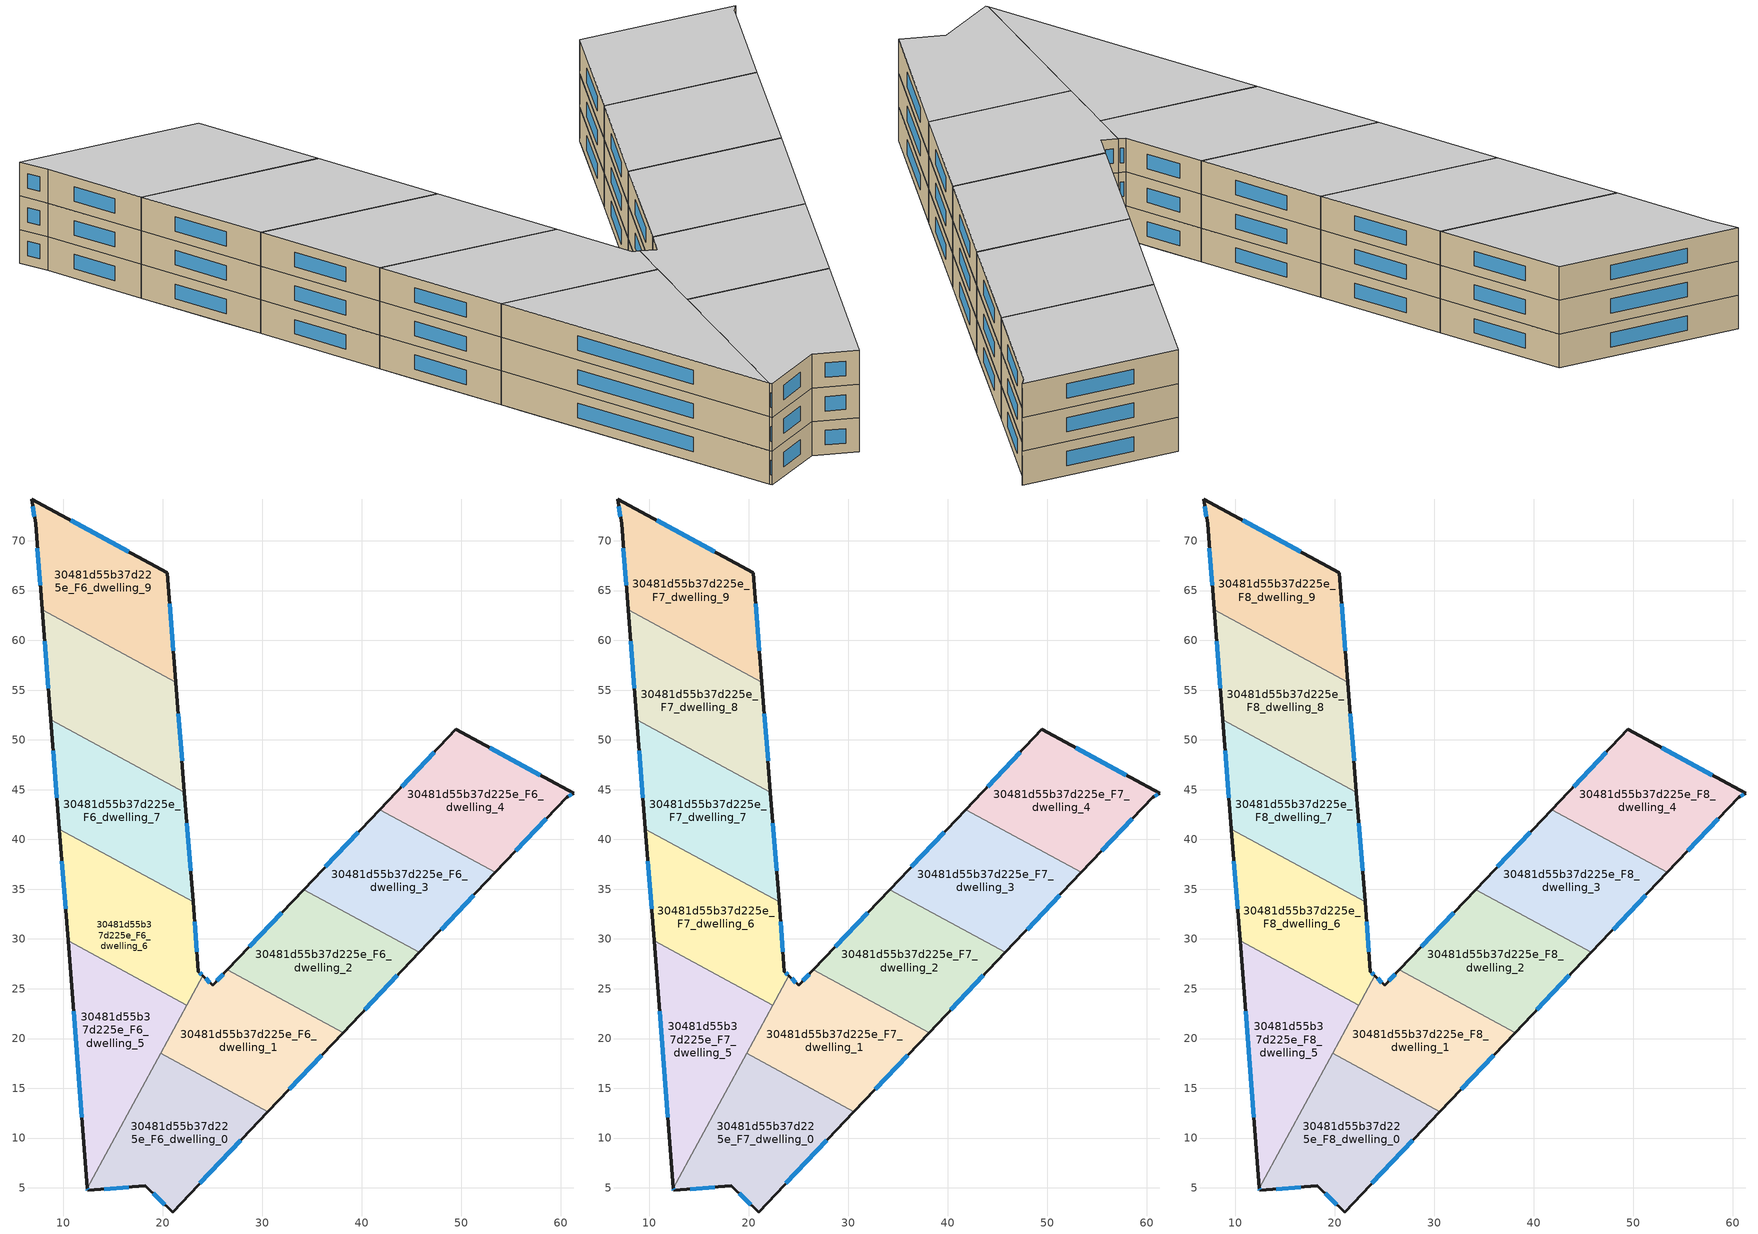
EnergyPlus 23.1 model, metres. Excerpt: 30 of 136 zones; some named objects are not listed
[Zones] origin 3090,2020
30481d55b37d225e_F6_dwelling_0
 floor to 30481d55b37d225e_F5_dwelling_0 (EU_floor_Construction): 30.56,12.64 20.99,2.57 18.23,5.2 12.45,4.74 12.43,4.97 19.78,18.5 z18
 wall outside (EU_wall_Construction): 12.43,4.97 12.45,4.74 18.23,5.2 20.99,2.57 30.56,12.64 z18:21
 wall to 30481d55b37d225e_F6_dwelling_1 (EU_wall_Construction): 30.56,12.64 19.78,18.5 z18:21
 wall to 30481d55b37d225e_F6_dwelling_5 (EU_wall_Construction): 19.78,18.5 12.43,4.97 z18:21
 window (EU_Window_Construction): 23.73,5.45 27.83,9.77 / 19.02,4.45 20.2,3.32 / 14.1,4.87 16.58,5.07 / 12.43,4.91 12.44,4.81 z18.86:20.14
30481d55b37d225e_F6_dwelling_1
 floor to 30481d55b37d225e_F5_dwelling_1 (EU_floor_Construction): 38.11,20.59 30.56,12.64 19.78,18.5 24.02,26.31 25.03,25.35 26.5,26.9 z18
 wall outside (EU_wall_Construction): 30.56,12.64 38.11,20.59 / 26.5,26.9 25.03,25.35 24.02,26.31 z18:21
 wall to 30481d55b37d225e_F6_dwelling_2 (EU_wall_Construction): 38.11,20.59 26.5,26.9 z18:21
 wall to 30481d55b37d225e_F6_dwelling_6 (EU_wall_Construction): 24.02,26.31 22.41,23.35 z18:21
 wall to 30481d55b37d225e_F6_dwelling_5 (EU_wall_Construction): 22.41,23.35 19.78,18.5 z18:21
 window (EU_Window_Construction): 32.72,14.92 35.96,18.32 / 24.74,25.62 24.31,26.03 / 26.08,26.46 25.45,25.79 z18.86:20.14
30481d55b37d225e_F6_dwelling_2
 floor to 30481d55b37d225e_F5_dwelling_2 (EU_floor_Construction): 45.77,28.64 38.11,20.59 26.5,26.9 34.15,34.95 z18
 wall outside (EU_wall_Construction): 34.15,34.95 26.5,26.9 / 38.11,20.59 45.77,28.64 z18:21
 wall to 30481d55b37d225e_F6_dwelling_3 (EU_wall_Construction): 45.77,28.64 34.15,34.95 z18:21
 window (EU_Window_Construction): 31.96,32.65 28.68,29.2 / 40.3,22.89 43.58,26.34 z18.86:20.14
30481d55b37d225e_F6_dwelling_3
 floor to 30481d55b37d225e_F5_dwelling_3 (EU_floor_Construction): 53.42,36.7 45.77,28.64 34.15,34.95 41.8,43.01 z18
 wall outside (EU_wall_Construction): 41.8,43.01 34.15,34.95 / 45.77,28.64 53.42,36.7 z18:21
 wall to 30481d55b37d225e_F6_dwelling_4 (EU_wall_Construction): 53.42,36.7 41.8,43.01 z18:21
 window (EU_Window_Construction): 39.62,40.71 36.34,37.25 / 47.95,30.94 51.23,34.4 z18.86:20.14
30481d55b37d225e_F6_dwelling_4
 floor to 30481d55b37d225e_F5_dwelling_4 (EU_floor_Construction): 61.28,44.63 60.59,44.24 53.42,36.7 41.8,43.01 49.45,51.06 z18
 wall outside (EU_wall_Construction): 53.42,36.7 60.59,44.24 61.28,44.63 49.45,51.06 41.8,43.01 z18:21
 window (EU_Window_Construction): 55.47,38.85 58.54,42.09 / 47.27,48.76 43.99,45.31 / 57.9,46.47 52.83,49.22 / 60.79,44.35 61.08,44.52 z18.86:20.14
30481d55b37d225e_F6_dwelling_5
 floor to 30481d55b37d225e_F5_dwelling_5 (EU_floor_Construction): 21.54,21.75 12.43,4.97 10.66,27.66 z18
 floor to 30481d55b37d225e_F5_dwelling_6 (EU_floor_Construction): 22.41,23.35 21.54,21.75 10.66,27.66 10.49,29.82 z18
 wall outside (EU_wall_Construction): 10.49,29.82 12.43,4.97 z18:21
 wall to 30481d55b37d225e_F6_dwelling_6 (EU_wall_Construction): 22.41,23.35 10.49,29.82 z18:21
 window (EU_Window_Construction): 11.04,22.72 11.87,12.07 z18.86:20.14
30481d55b37d225e_F6_dwelling_6
 floor to 30481d55b37d225e_F5_dwelling_6 (EU_floor_Construction): 23.33,30.04 23.59,26.72 24.02,26.31 22.41,23.35 10.49,29.82 9.9,37.34 z18
 floor to 30481d55b37d225e_F5_dwelling_7 (EU_floor_Construction): 23.04,33.72 23.33,30.04 9.9,37.34 9.62,41.01 z18
 wall outside (EU_wall_Construction): 9.62,41.01 10.49,29.82 / 24.02,26.31 23.59,26.72 23.04,33.72 z18:21
 wall to 30481d55b37d225e_F6_dwelling_7 (EU_wall_Construction): 23.04,33.72 9.62,41.01 z18:21
 window (EU_Window_Construction): 9.87,37.82 10.24,33.02 / 23.43,28.72 23.2,31.72 / 23.89,26.43 23.71,26.6 z18.86:20.14
30481d55b37d225e_F6_dwelling_7
 floor adiabatic (EU_floor_Construction): 22.18,44.76 23.04,33.72 9.62,41.01 8.76,52.05 z18
 wall outside (EU_wall_Construction): 23.04,33.72 22.18,44.76 / 8.76,52.05 9.62,41.01 z18:21
 wall to 30481d55b37d225e_F6_dwelling_8 (EU_wall_Construction): 22.18,44.76 8.76,52.05 z18:21
 window (EU_Window_Construction): 22.8,36.87 22.43,41.6 / 9,48.9 9.37,44.17 z18.86:20.14
30481d55b37d225e_F6_dwelling_8
 floor to 30481d55b37d225e_F5_dwelling_8 (EU_floor_Construction): 21.89,48.43 22.18,44.76 8.76,52.05 8.47,55.73 z18
 floor to 30481d55b37d225e_F5_dwelling_9 (EU_floor_Construction): 21.32,55.79 21.89,48.43 8.47,55.73 7.9,63.08 z18
 wall outside (EU_wall_Construction): 22.18,44.76 21.32,55.79 / 7.9,63.08 8.76,52.05 z18:21
 wall to 30481d55b37d225e_F6_dwelling_9 (EU_wall_Construction): 21.32,55.79 7.9,63.08 z18:21
 window (EU_Window_Construction): 21.93,47.91 21.57,52.64 / 8.14,59.93 8.51,55.2 z18.86:20.14
30481d55b37d225e_F6_dwelling_9
 floor to 30481d55b37d225e_F5_dwelling_10 (EU_floor_Construction): 20.46,66.81 21.18,57.63 7.75,64.92 7.22,71.72 6.85,74.2 z18
 floor to 30481d55b37d225e_F5_dwelling_9 (EU_floor_Construction): 21.18,57.63 21.32,55.79 7.9,63.08 7.75,64.92 z18
 wall outside (EU_wall_Construction): 21.32,55.79 20.46,66.81 6.85,74.2 7.22,71.72 7.9,63.08 z18:21
 window (EU_Window_Construction): 7.41,69.25 7.7,65.55 / 6.95,73.49 7.11,72.43 / 16.57,68.92 10.74,72.09 / 21.07,58.94 20.71,63.66 z18.86:20.14
30481d55b37d225e_F7_dwelling_0
 floor to 30481d55b37d225e_F6_dwelling_0 (EU_floor_Construction): 30.56,12.64 20.99,2.57 18.23,5.2 12.45,4.74 12.43,4.97 19.78,18.5 z21
 wall outside (EU_wall_Construction): 12.43,4.97 12.45,4.74 18.23,5.2 20.99,2.57 30.56,12.64 z21:24
 wall to 30481d55b37d225e_F7_dwelling_1 (EU_wall_Construction): 30.56,12.64 19.78,18.5 z21:24
 wall to 30481d55b37d225e_F7_dwelling_5 (EU_wall_Construction): 19.78,18.5 12.43,4.97 z21:24
 window (EU_Window_Construction): 23.73,5.45 27.83,9.77 / 19.02,4.45 20.2,3.32 / 14.1,4.87 16.58,5.07 / 12.43,4.91 12.44,4.81 z21.86:23.14
30481d55b37d225e_F7_dwelling_1
 floor to 30481d55b37d225e_F6_dwelling_1 (EU_floor_Construction): 38.11,20.59 30.56,12.64 19.78,18.5 24.02,26.31 25.03,25.35 26.5,26.9 z21
 wall outside (EU_wall_Construction): 30.56,12.64 38.11,20.59 / 26.5,26.9 25.03,25.35 24.02,26.31 z21:24
 wall to 30481d55b37d225e_F7_dwelling_2 (EU_wall_Construction): 38.11,20.59 26.5,26.9 z21:24
 wall to 30481d55b37d225e_F7_dwelling_6 (EU_wall_Construction): 24.02,26.31 22.41,23.35 z21:24
 wall to 30481d55b37d225e_F7_dwelling_5 (EU_wall_Construction): 22.41,23.35 19.78,18.5 z21:24
 window (EU_Window_Construction): 32.72,14.92 35.96,18.32 / 24.74,25.62 24.31,26.03 / 26.08,26.46 25.45,25.79 z21.86:23.14
30481d55b37d225e_F7_dwelling_2
 floor to 30481d55b37d225e_F6_dwelling_2 (EU_floor_Construction): 45.77,28.64 38.11,20.59 26.5,26.9 34.15,34.95 z21
 wall outside (EU_wall_Construction): 34.15,34.95 26.5,26.9 / 38.11,20.59 45.77,28.64 z21:24
 wall to 30481d55b37d225e_F7_dwelling_3 (EU_wall_Construction): 45.77,28.64 34.15,34.95 z21:24
 window (EU_Window_Construction): 31.96,32.65 28.68,29.2 / 40.3,22.89 43.58,26.34 z21.86:23.14
30481d55b37d225e_F7_dwelling_3
 floor to 30481d55b37d225e_F6_dwelling_3 (EU_floor_Construction): 53.42,36.7 45.77,28.64 34.15,34.95 41.8,43.01 z21
 wall outside (EU_wall_Construction): 41.8,43.01 34.15,34.95 / 45.77,28.64 53.42,36.7 z21:24
 wall to 30481d55b37d225e_F7_dwelling_4 (EU_wall_Construction): 53.42,36.7 41.8,43.01 z21:24
 window (EU_Window_Construction): 39.62,40.71 36.34,37.25 / 47.95,30.94 51.23,34.4 z21.86:23.14
30481d55b37d225e_F7_dwelling_4
 floor to 30481d55b37d225e_F6_dwelling_4 (EU_floor_Construction): 61.28,44.63 60.59,44.24 53.42,36.7 41.8,43.01 49.45,51.06 z21
 wall outside (EU_wall_Construction): 53.42,36.7 60.59,44.24 61.28,44.63 49.45,51.06 41.8,43.01 z21:24
 window (EU_Window_Construction): 55.47,38.85 58.54,42.09 / 47.27,48.76 43.99,45.31 / 57.9,46.47 52.83,49.22 / 60.79,44.35 61.08,44.52 z21.86:23.14
30481d55b37d225e_F7_dwelling_5
 floor to 30481d55b37d225e_F6_dwelling_5 (EU_floor_Construction): 22.41,23.35 12.43,4.97 10.49,29.82 z21
 wall outside (EU_wall_Construction): 10.49,29.82 12.43,4.97 z21:24
 wall to 30481d55b37d225e_F7_dwelling_6 (EU_wall_Construction): 22.41,23.35 10.49,29.82 z21:24
 window (EU_Window_Construction): 11.04,22.72 11.87,12.07 z21.86:23.14
30481d55b37d225e_F7_dwelling_6
 floor to 30481d55b37d225e_F6_dwelling_6 (EU_floor_Construction): 23.04,33.72 23.59,26.72 24.02,26.31 22.41,23.35 10.49,29.82 9.62,41.01 z21
 wall outside (EU_wall_Construction): 9.62,41.01 10.49,29.82 / 24.02,26.31 23.59,26.72 23.04,33.72 z21:24
 wall to 30481d55b37d225e_F7_dwelling_7 (EU_wall_Construction): 23.04,33.72 9.62,41.01 z21:24
 window (EU_Window_Construction): 9.87,37.82 10.24,33.02 / 23.43,28.72 23.2,31.72 / 23.89,26.43 23.71,26.6 z21.86:23.14
30481d55b37d225e_F7_dwelling_7
 floor to 30481d55b37d225e_F6_dwelling_7 (EU_floor_Construction): 22.18,44.76 23.04,33.72 9.62,41.01 8.76,52.05 z21
 wall outside (EU_wall_Construction): 23.04,33.72 22.18,44.76 / 8.76,52.05 9.62,41.01 z21:24
 wall to 30481d55b37d225e_F7_dwelling_8 (EU_wall_Construction): 22.18,44.76 8.76,52.05 z21:24
 window (EU_Window_Construction): 22.8,36.87 22.43,41.6 / 9,48.9 9.37,44.17 z21.86:23.14
30481d55b37d225e_F7_dwelling_8
 floor to 30481d55b37d225e_F6_dwelling_8 (EU_floor_Construction): 21.32,55.79 22.18,44.76 8.76,52.05 7.9,63.08 z21
 wall outside (EU_wall_Construction): 22.18,44.76 21.32,55.79 / 7.9,63.08 8.76,52.05 z21:24
 wall to 30481d55b37d225e_F7_dwelling_9 (EU_wall_Construction): 21.32,55.79 7.9,63.08 z21:24
 window (EU_Window_Construction): 21.93,47.91 21.57,52.64 / 8.14,59.93 8.51,55.2 z21.86:23.14
30481d55b37d225e_F7_dwelling_9
 floor to 30481d55b37d225e_F6_dwelling_9 (EU_floor_Construction): 20.46,66.81 21.32,55.79 7.9,63.08 7.22,71.72 6.85,74.2 z21
 wall outside (EU_wall_Construction): 21.32,55.79 20.46,66.81 6.85,74.2 7.22,71.72 7.9,63.08 z21:24
 window (EU_Window_Construction): 7.41,69.25 7.7,65.55 / 6.95,73.49 7.11,72.43 / 16.57,68.92 10.74,72.09 / 21.07,58.94 20.71,63.66 z21.86:23.14
30481d55b37d225e_F8_dwelling_0
 floor to 30481d55b37d225e_F7_dwelling_0 (EU_floor_Construction): 30.56,12.64 20.99,2.57 18.23,5.2 12.45,4.74 12.43,4.97 19.78,18.5 z24
 wall outside (EU_wall_Construction): 12.43,4.97 12.45,4.74 18.23,5.2 20.99,2.57 30.56,12.64 z24:27
 wall to 30481d55b37d225e_F8_dwelling_1 (EU_wall_Construction): 30.56,12.64 19.78,18.5 z24:27
 wall to 30481d55b37d225e_F8_dwelling_5 (EU_wall_Construction): 19.78,18.5 12.43,4.97 z24:27
 window (EU_Window_Construction): 23.73,5.45 27.83,9.77 / 19.02,4.45 20.2,3.32 / 14.1,4.87 16.58,5.07 / 12.43,4.91 12.44,4.81 z24.86:26.14
 ceiling to 30481d55b37d225e_F9_dwelling_0 (EU_floor_Construction): 20.99,2.57 30.56,12.64 19.78,18.5 12.43,4.97 12.45,4.74 18.23,5.2 z27
30481d55b37d225e_F8_dwelling_1
 floor to 30481d55b37d225e_F7_dwelling_1 (EU_floor_Construction): 38.11,20.59 30.56,12.64 19.78,18.5 24.02,26.31 25.03,25.35 26.5,26.9 z24
 wall outside (EU_wall_Construction): 30.56,12.64 38.11,20.59 / 26.5,26.9 25.03,25.35 24.02,26.31 z24:27
 wall to 30481d55b37d225e_F8_dwelling_2 (EU_wall_Construction): 38.11,20.59 26.5,26.9 z24:27
 wall to 30481d55b37d225e_F8_dwelling_6 (EU_wall_Construction): 24.02,26.31 22.41,23.35 z24:27
 wall to 30481d55b37d225e_F8_dwelling_5 (EU_wall_Construction): 22.41,23.35 19.78,18.5 z24:27
 window (EU_Window_Construction): 32.72,14.92 35.96,18.32 / 24.74,25.62 24.31,26.03 / 26.08,26.46 25.45,25.79 z24.86:26.14
 ceiling to 30481d55b37d225e_F9_dwelling_1 (EU_floor_Construction): 30.56,12.64 38.11,20.59 26.5,26.9 25.03,25.35 24.02,26.31 19.78,18.5 z27
30481d55b37d225e_F8_dwelling_2
 floor to 30481d55b37d225e_F7_dwelling_2 (EU_floor_Construction): 45.77,28.64 38.11,20.59 26.5,26.9 34.15,34.95 z24
 wall outside (EU_wall_Construction): 34.15,34.95 26.5,26.9 / 38.11,20.59 45.77,28.64 z24:27
 wall to 30481d55b37d225e_F8_dwelling_3 (EU_wall_Construction): 45.77,28.64 34.15,34.95 z24:27
 window (EU_Window_Construction): 31.96,32.65 28.68,29.2 / 40.3,22.89 43.58,26.34 z24.86:26.14
 ceiling to 30481d55b37d225e_F9_dwelling_2 (EU_floor_Construction): 38.11,20.59 45.77,28.64 34.15,34.95 26.5,26.9 z27
30481d55b37d225e_F8_dwelling_3
 floor to 30481d55b37d225e_F7_dwelling_3 (EU_floor_Construction): 53.42,36.7 45.77,28.64 34.15,34.95 41.8,43.01 z24
 wall outside (EU_wall_Construction): 41.8,43.01 34.15,34.95 / 45.77,28.64 53.42,36.7 z24:27
 wall to 30481d55b37d225e_F8_dwelling_4 (EU_wall_Construction): 53.42,36.7 41.8,43.01 z24:27
 window (EU_Window_Construction): 39.62,40.71 36.34,37.25 / 47.95,30.94 51.23,34.4 z24.86:26.14
 ceiling to 30481d55b37d225e_F9_dwelling_3 (EU_floor_Construction): 45.77,28.64 53.42,36.7 41.8,43.01 34.15,34.95 z27
30481d55b37d225e_F8_dwelling_4
 floor to 30481d55b37d225e_F7_dwelling_4 (EU_floor_Construction): 61.28,44.63 60.59,44.24 53.42,36.7 41.8,43.01 49.45,51.06 z24
 wall outside (EU_wall_Construction): 53.42,36.7 60.59,44.24 61.28,44.63 49.45,51.06 41.8,43.01 z24:27
 window (EU_Window_Construction): 55.47,38.85 58.54,42.09 / 47.27,48.76 43.99,45.31 / 57.9,46.47 52.83,49.22 / 60.79,44.35 61.08,44.52 z24.86:26.14
 ceiling to 30481d55b37d225e_F9_dwelling_4 (EU_floor_Construction): 60.59,44.24 61.28,44.63 49.45,51.06 41.8,43.01 53.42,36.7 z27
30481d55b37d225e_F8_dwelling_5
 floor to 30481d55b37d225e_F7_dwelling_5 (EU_floor_Construction): 22.41,23.35 12.43,4.97 10.49,29.82 z24
 wall outside (EU_wall_Construction): 10.49,29.82 12.43,4.97 z24:27
 wall to 30481d55b37d225e_F8_dwelling_6 (EU_wall_Construction): 22.41,23.35 10.49,29.82 z24:27
 window (EU_Window_Construction): 11.04,22.72 11.87,12.07 z24.86:26.14
 ceiling to 30481d55b37d225e_F9_dwelling_5 (EU_floor_Construction): 12.43,4.97 22.41,23.35 10.49,29.82 z27
30481d55b37d225e_F8_dwelling_6
 floor to 30481d55b37d225e_F7_dwelling_6 (EU_floor_Construction): 23.04,33.72 23.59,26.72 24.02,26.31 22.41,23.35 10.49,29.82 9.62,41.01 z24
 wall outside (EU_wall_Construction): 9.62,41.01 10.49,29.82 / 24.02,26.31 23.59,26.72 23.04,33.72 z24:27
 wall to 30481d55b37d225e_F8_dwelling_7 (EU_wall_Construction): 23.04,33.72 9.62,41.01 z24:27
 window (EU_Window_Construction): 9.87,37.82 10.24,33.02 / 23.43,28.72 23.2,31.72 / 23.89,26.43 23.71,26.6 z24.86:26.14
 ceiling to 30481d55b37d225e_F9_dwelling_6 (EU_floor_Construction): 22.41,23.35 24.02,26.31 23.59,26.72 23.04,33.72 9.62,41.01 10.49,29.82 z27
30481d55b37d225e_F8_dwelling_7
 floor to 30481d55b37d225e_F7_dwelling_7 (EU_floor_Construction): 22.18,44.76 23.04,33.72 9.62,41.01 8.76,52.05 z24
 wall outside (EU_wall_Construction): 23.04,33.72 22.18,44.76 / 8.76,52.05 9.62,41.01 z24:27
 wall to 30481d55b37d225e_F8_dwelling_8 (EU_wall_Construction): 22.18,44.76 8.76,52.05 z24:27
 window (EU_Window_Construction): 22.8,36.87 22.43,41.6 / 9,48.9 9.37,44.17 z24.86:26.14
 ceiling to 30481d55b37d225e_F9_dwelling_7 (EU_floor_Construction): 23.04,33.72 22.18,44.76 8.76,52.05 9.62,41.01 z27
30481d55b37d225e_F8_dwelling_8
 floor to 30481d55b37d225e_F7_dwelling_8 (EU_floor_Construction): 21.32,55.79 22.18,44.76 8.76,52.05 7.9,63.08 z24
 wall outside (EU_wall_Construction): 22.18,44.76 21.32,55.79 / 7.9,63.08 8.76,52.05 z24:27
 wall to 30481d55b37d225e_F8_dwelling_9 (EU_wall_Construction): 21.32,55.79 7.9,63.08 z24:27
 window (EU_Window_Construction): 21.93,47.91 21.57,52.64 / 8.14,59.93 8.51,55.2 z24.86:26.14
 ceiling to 30481d55b37d225e_F9_dwelling_8 (EU_floor_Construction): 22.18,44.76 21.32,55.79 7.9,63.08 8.76,52.05 z27
30481d55b37d225e_F8_dwelling_9
 floor to 30481d55b37d225e_F7_dwelling_9 (EU_floor_Construction): 20.46,66.81 21.32,55.79 7.9,63.08 7.22,71.72 6.85,74.2 z24
 wall outside (EU_wall_Construction): 21.32,55.79 20.46,66.81 6.85,74.2 7.22,71.72 7.9,63.08 z24:27
 window (EU_Window_Construction): 7.41,69.25 7.7,65.55 / 6.95,73.49 7.11,72.43 / 16.57,68.92 10.74,72.09 / 21.07,58.94 20.71,63.66 z24.86:26.14
 ceiling to 30481d55b37d225e_F9_dwelling_9 (EU_floor_Construction): 21.32,55.79 20.46,66.81 6.85,74.2 7.22,71.72 7.9,63.08 z27
[Building]
EU S2 Campaign: North Axis=0; Terrain=City; Solar Distribution=FullExterior
[Site:Location]
Helsinki-Vantaa.AP: Latitude=60.317; Longitude=24.963; Time Zone=2; Elevation=54.6
[SizingPeriod:WeatherFileDays]
AnnualSizingPeriod: Begin Month=1; Begin Day of Month=1; End Month=12; End Day of Month=31; Day of Week for Start Day=Monday; Use Weather File Daylight Saving Period=No; Use Weather File Rain and Snow Indicators=No
[MATERIAL]
EU_InternalMass_Material: Roughness=MediumRough; Thickness=0.1; Conductivity=1; Density=1800; Specific Heat=900; Thermal Absorptance=0.9; Solar Absorptance=0.7; Visible Absorptance=0.7
[MATERIAL:NOMASS] Roughness=MediumRough; Thermal Absorptance=0.9; Solar Absorptance=0.7; Visible Absorptance=0.7
Name | Thermal Resistance
EU_wall_NoMass | 5.91765
EU_floor_NoMass | 6.2875
[WINDOWMATERIAL:SIMPLEGLAZINGSYSTEM]
EU_Window_SimpleGlazing: UFactor=0.994035; Solar Heat Gain Coefficient=0.7; Visible Transmittance=0.7
[CONSTRUCTION]
EU_wall_Construction: EU_wall_NoMass
EU_floor_Construction: EU_floor_NoMass
EU_Window_Construction: EU_Window_SimpleGlazing
EU_InternalMass_Construction: EU_InternalMass_Material
[ZONE] Type=1; Multiplier=1; Ceiling Height=autocalculate; Floor Area=autocalculate; Part of Total Floor Area=Yes
Name | Volume
30481d55b37d225e_F6_dwelling_0; 30481d55b37d225e_F7_dwelling_0; 30481d55b37d225e_F8_dwelling_0 | 425.545
30481d55b37d225e_F6_dwelling_1; 30481d55b37d225e_F7_dwelling_1; 30481d55b37d225e_F8_dwelling_1 | 425.562
30481d55b37d225e_F6_dwelling_2; 30481d55b37d225e_F7_dwelling_2; 30481d55b37d225e_F8_dwelling_2 | 425.502
30481d55b37d225e_F6_dwelling_3; 30481d55b37d225e_F7_dwelling_3; 30481d55b37d225e_F8_dwelling_3 | 425.591
30481d55b37d225e_F6_dwelling_4; 30481d55b37d225e_F7_dwelling_4; 30481d55b37d225e_F8_dwelling_4 | 425.522
30481d55b37d225e_F6_dwelling_5; 30481d55b37d225e_F7_dwelling_5; 30481d55b37d225e_F8_dwelling_5 | 425.569
30481d55b37d225e_F6_dwelling_6; 30481d55b37d225e_F7_dwelling_6; 30481d55b37d225e_F8_dwelling_6 | 425.526
30481d55b37d225e_F6_dwelling_7; 30481d55b37d225e_F7_dwelling_7; 30481d55b37d225e_F8_dwelling_7 | 425.536
30481d55b37d225e_F6_dwelling_8; 30481d55b37d225e_F7_dwelling_8; 30481d55b37d225e_F8_dwelling_8 | 425.559
30481d55b37d225e_F6_dwelling_9; 30481d55b37d225e_F7_dwelling_9; 30481d55b37d225e_F8_dwelling_9 | 425.558
[INTERNALMASS] Construction=EU_InternalMass_Construction
Name | Zone or ZoneList | Surface Area
30481d55b37d225e_F6_dwelling_0_EU_InternalMass | 30481d55b37d225e_F6_dwelling_0 | 141.848
30481d55b37d225e_F6_dwelling_1_EU_InternalMass | 30481d55b37d225e_F6_dwelling_1 | 141.854
30481d55b37d225e_F6_dwelling_2_EU_InternalMass | 30481d55b37d225e_F6_dwelling_2 | 141.834
30481d55b37d225e_F6_dwelling_3_EU_InternalMass | 30481d55b37d225e_F6_dwelling_3 | 141.864
30481d55b37d225e_F6_dwelling_4_EU_InternalMass | 30481d55b37d225e_F6_dwelling_4 | 141.841
30481d55b37d225e_F6_dwelling_5_EU_InternalMass | 30481d55b37d225e_F6_dwelling_5 | 141.856
30481d55b37d225e_F6_dwelling_6_EU_InternalMass | 30481d55b37d225e_F6_dwelling_6 | 141.843
30481d55b37d225e_F6_dwelling_7_EU_InternalMass | 30481d55b37d225e_F6_dwelling_7 | 141.846
30481d55b37d225e_F6_dwelling_8_EU_InternalMass | 30481d55b37d225e_F6_dwelling_8 | 141.853
30481d55b37d225e_F6_dwelling_9_EU_InternalMass | 30481d55b37d225e_F6_dwelling_9 | 141.853
30481d55b37d225e_F7_dwelling_0_EU_InternalMass | 30481d55b37d225e_F7_dwelling_0 | 141.848
30481d55b37d225e_F7_dwelling_1_EU_InternalMass | 30481d55b37d225e_F7_dwelling_1 | 141.854
30481d55b37d225e_F7_dwelling_2_EU_InternalMass | 30481d55b37d225e_F7_dwelling_2 | 141.834
30481d55b37d225e_F7_dwelling_3_EU_InternalMass | 30481d55b37d225e_F7_dwelling_3 | 141.864
30481d55b37d225e_F7_dwelling_4_EU_InternalMass | 30481d55b37d225e_F7_dwelling_4 | 141.841
30481d55b37d225e_F7_dwelling_5_EU_InternalMass | 30481d55b37d225e_F7_dwelling_5 | 141.856
30481d55b37d225e_F7_dwelling_6_EU_InternalMass | 30481d55b37d225e_F7_dwelling_6 | 141.843
30481d55b37d225e_F7_dwelling_7_EU_InternalMass | 30481d55b37d225e_F7_dwelling_7 | 141.846
30481d55b37d225e_F7_dwelling_8_EU_InternalMass | 30481d55b37d225e_F7_dwelling_8 | 141.853
30481d55b37d225e_F7_dwelling_9_EU_InternalMass | 30481d55b37d225e_F7_dwelling_9 | 141.853
30481d55b37d225e_F8_dwelling_0_EU_InternalMass | 30481d55b37d225e_F8_dwelling_0 | 141.848
30481d55b37d225e_F8_dwelling_1_EU_InternalMass | 30481d55b37d225e_F8_dwelling_1 | 141.854
30481d55b37d225e_F8_dwelling_2_EU_InternalMass | 30481d55b37d225e_F8_dwelling_2 | 141.834
30481d55b37d225e_F8_dwelling_3_EU_InternalMass | 30481d55b37d225e_F8_dwelling_3 | 141.864
30481d55b37d225e_F8_dwelling_4_EU_InternalMass | 30481d55b37d225e_F8_dwelling_4 | 141.841
30481d55b37d225e_F8_dwelling_5_EU_InternalMass | 30481d55b37d225e_F8_dwelling_5 | 141.856
30481d55b37d225e_F8_dwelling_6_EU_InternalMass | 30481d55b37d225e_F8_dwelling_6 | 141.843
30481d55b37d225e_F8_dwelling_7_EU_InternalMass | 30481d55b37d225e_F8_dwelling_7 | 141.846
30481d55b37d225e_F8_dwelling_8_EU_InternalMass | 30481d55b37d225e_F8_dwelling_8 | 141.853
30481d55b37d225e_F8_dwelling_9_EU_InternalMass | 30481d55b37d225e_F8_dwelling_9 | 141.853
[OTHEREQUIPMENT] Fuel Type=Electricity; Design Level Calculation Method=Watts/Area; Power per Zone Floor Area=1; Fraction Latent=0; Fraction Radiant=0; Fraction Lost=0; Carbon Dioxide Generation Rate=0; EndUse Subcategory=EU_Step8_InternalGains
Name | Zone or ZoneList or Space or SpaceList | Schedule
EU_Step8_InternalGain_30481d55b37d225e_F6_dwelling_0_f000 | 30481d55b37d225e_F6_dwelling_0 | EU_Step8_GainSchedule_30481d55b37d225e_F6_dwelling_0_f000
EU_Step8_InternalGain_30481d55b37d225e_F6_dwelling_1_f000 | 30481d55b37d225e_F6_dwelling_1 | EU_Step8_GainSchedule_30481d55b37d225e_F6_dwelling_1_f000
EU_Step8_InternalGain_30481d55b37d225e_F6_dwelling_2_f000 | 30481d55b37d225e_F6_dwelling_2 | EU_Step8_GainSchedule_30481d55b37d225e_F6_dwelling_2_f000
EU_Step8_InternalGain_30481d55b37d225e_F6_dwelling_3_f000 | 30481d55b37d225e_F6_dwelling_3 | EU_Step8_GainSchedule_30481d55b37d225e_F6_dwelling_3_f000
EU_Step8_InternalGain_30481d55b37d225e_F6_dwelling_4_f000 | 30481d55b37d225e_F6_dwelling_4 | EU_Step8_GainSchedule_30481d55b37d225e_F6_dwelling_4_f000
EU_Step8_InternalGain_30481d55b37d225e_F6_dwelling_5_f000 | 30481d55b37d225e_F6_dwelling_5 | EU_Step8_GainSchedule_30481d55b37d225e_F6_dwelling_5_f000
EU_Step8_InternalGain_30481d55b37d225e_F6_dwelling_6_f000 | 30481d55b37d225e_F6_dwelling_6 | EU_Step8_GainSchedule_30481d55b37d225e_F6_dwelling_6_f000
EU_Step8_InternalGain_30481d55b37d225e_F6_dwelling_7_f000 | 30481d55b37d225e_F6_dwelling_7 | EU_Step8_GainSchedule_30481d55b37d225e_F6_dwelling_7_f000
EU_Step8_InternalGain_30481d55b37d225e_F6_dwelling_8_f000 | 30481d55b37d225e_F6_dwelling_8 | EU_Step8_GainSchedule_30481d55b37d225e_F6_dwelling_8_f000
EU_Step8_InternalGain_30481d55b37d225e_F6_dwelling_9_f000 | 30481d55b37d225e_F6_dwelling_9 | EU_Step8_GainSchedule_30481d55b37d225e_F6_dwelling_9_f000
EU_Step8_InternalGain_30481d55b37d225e_F7_dwelling_0_f000 | 30481d55b37d225e_F7_dwelling_0 | EU_Step8_GainSchedule_30481d55b37d225e_F7_dwelling_0_f000
EU_Step8_InternalGain_30481d55b37d225e_F7_dwelling_1_f000 | 30481d55b37d225e_F7_dwelling_1 | EU_Step8_GainSchedule_30481d55b37d225e_F7_dwelling_1_f000
EU_Step8_InternalGain_30481d55b37d225e_F7_dwelling_2_f000 | 30481d55b37d225e_F7_dwelling_2 | EU_Step8_GainSchedule_30481d55b37d225e_F7_dwelling_2_f000
EU_Step8_InternalGain_30481d55b37d225e_F7_dwelling_3_f000 | 30481d55b37d225e_F7_dwelling_3 | EU_Step8_GainSchedule_30481d55b37d225e_F7_dwelling_3_f000
EU_Step8_InternalGain_30481d55b37d225e_F7_dwelling_4_f000 | 30481d55b37d225e_F7_dwelling_4 | EU_Step8_GainSchedule_30481d55b37d225e_F7_dwelling_4_f000
EU_Step8_InternalGain_30481d55b37d225e_F7_dwelling_5_f000 | 30481d55b37d225e_F7_dwelling_5 | EU_Step8_GainSchedule_30481d55b37d225e_F7_dwelling_5_f000
EU_Step8_InternalGain_30481d55b37d225e_F7_dwelling_6_f000 | 30481d55b37d225e_F7_dwelling_6 | EU_Step8_GainSchedule_30481d55b37d225e_F7_dwelling_6_f000
EU_Step8_InternalGain_30481d55b37d225e_F7_dwelling_7_f000 | 30481d55b37d225e_F7_dwelling_7 | EU_Step8_GainSchedule_30481d55b37d225e_F7_dwelling_7_f000
EU_Step8_InternalGain_30481d55b37d225e_F7_dwelling_8_f000 | 30481d55b37d225e_F7_dwelling_8 | EU_Step8_GainSchedule_30481d55b37d225e_F7_dwelling_8_f000
EU_Step8_InternalGain_30481d55b37d225e_F7_dwelling_9_f000 | 30481d55b37d225e_F7_dwelling_9 | EU_Step8_GainSchedule_30481d55b37d225e_F7_dwelling_9_f000
EU_Step8_InternalGain_30481d55b37d225e_F8_dwelling_0_f000 | 30481d55b37d225e_F8_dwelling_0 | EU_Step8_GainSchedule_30481d55b37d225e_F8_dwelling_0_f000
EU_Step8_InternalGain_30481d55b37d225e_F8_dwelling_1_f000 | 30481d55b37d225e_F8_dwelling_1 | EU_Step8_GainSchedule_30481d55b37d225e_F8_dwelling_1_f000
EU_Step8_InternalGain_30481d55b37d225e_F8_dwelling_2_f000 | 30481d55b37d225e_F8_dwelling_2 | EU_Step8_GainSchedule_30481d55b37d225e_F8_dwelling_2_f000
EU_Step8_InternalGain_30481d55b37d225e_F8_dwelling_3_f000 | 30481d55b37d225e_F8_dwelling_3 | EU_Step8_GainSchedule_30481d55b37d225e_F8_dwelling_3_f000
EU_Step8_InternalGain_30481d55b37d225e_F8_dwelling_4_f000 | 30481d55b37d225e_F8_dwelling_4 | EU_Step8_GainSchedule_30481d55b37d225e_F8_dwelling_4_f000
EU_Step8_InternalGain_30481d55b37d225e_F8_dwelling_5_f000 | 30481d55b37d225e_F8_dwelling_5 | EU_Step8_GainSchedule_30481d55b37d225e_F8_dwelling_5_f000
EU_Step8_InternalGain_30481d55b37d225e_F8_dwelling_6_f000 | 30481d55b37d225e_F8_dwelling_6 | EU_Step8_GainSchedule_30481d55b37d225e_F8_dwelling_6_f000
EU_Step8_InternalGain_30481d55b37d225e_F8_dwelling_7_f000 | 30481d55b37d225e_F8_dwelling_7 | EU_Step8_GainSchedule_30481d55b37d225e_F8_dwelling_7_f000
EU_Step8_InternalGain_30481d55b37d225e_F8_dwelling_8_f000 | 30481d55b37d225e_F8_dwelling_8 | EU_Step8_GainSchedule_30481d55b37d225e_F8_dwelling_8_f000
EU_Step8_InternalGain_30481d55b37d225e_F8_dwelling_9_f000 | 30481d55b37d225e_F8_dwelling_9 | EU_Step8_GainSchedule_30481d55b37d225e_F8_dwelling_9_f000
[ZONEVENTILATION:DESIGNFLOWRATE] Schedule=EU_AlwaysOn; Design Flow Rate Calculation Method=AirChanges/Hour; Air Changes per Hour=0.596421; Ventilation Type=Natural; Fan Pressure Rise=0; Fan Total Efficiency=1; Constant Term Coefficient=1; Temperature Term Coefficient=0; Velocity Term Coefficient=0; Velocity Squared Term Coefficient=0; Minimum Indoor Temperature=-100; Maximum Indoor Temperature=100; Delta Temperature=-100; Minimum Outdoor Temperature=-100; Maximum Outdoor Temperature=100; Maximum Wind Speed=40
Name | Zone or ZoneList or Space or SpaceList
EU_ConstantAir_30481d55b37d225e_F6_dwelling_0 | 30481d55b37d225e_F6_dwelling_0
EU_ConstantAir_30481d55b37d225e_F6_dwelling_1 | 30481d55b37d225e_F6_dwelling_1
EU_ConstantAir_30481d55b37d225e_F6_dwelling_2 | 30481d55b37d225e_F6_dwelling_2
EU_ConstantAir_30481d55b37d225e_F6_dwelling_3 | 30481d55b37d225e_F6_dwelling_3
EU_ConstantAir_30481d55b37d225e_F6_dwelling_4 | 30481d55b37d225e_F6_dwelling_4
EU_ConstantAir_30481d55b37d225e_F6_dwelling_5 | 30481d55b37d225e_F6_dwelling_5
EU_ConstantAir_30481d55b37d225e_F6_dwelling_6 | 30481d55b37d225e_F6_dwelling_6
EU_ConstantAir_30481d55b37d225e_F6_dwelling_7 | 30481d55b37d225e_F6_dwelling_7
EU_ConstantAir_30481d55b37d225e_F6_dwelling_8 | 30481d55b37d225e_F6_dwelling_8
EU_ConstantAir_30481d55b37d225e_F6_dwelling_9 | 30481d55b37d225e_F6_dwelling_9
EU_ConstantAir_30481d55b37d225e_F7_dwelling_0 | 30481d55b37d225e_F7_dwelling_0
EU_ConstantAir_30481d55b37d225e_F7_dwelling_1 | 30481d55b37d225e_F7_dwelling_1
EU_ConstantAir_30481d55b37d225e_F7_dwelling_2 | 30481d55b37d225e_F7_dwelling_2
EU_ConstantAir_30481d55b37d225e_F7_dwelling_3 | 30481d55b37d225e_F7_dwelling_3
EU_ConstantAir_30481d55b37d225e_F7_dwelling_4 | 30481d55b37d225e_F7_dwelling_4
EU_ConstantAir_30481d55b37d225e_F7_dwelling_5 | 30481d55b37d225e_F7_dwelling_5
EU_ConstantAir_30481d55b37d225e_F7_dwelling_6 | 30481d55b37d225e_F7_dwelling_6
EU_ConstantAir_30481d55b37d225e_F7_dwelling_7 | 30481d55b37d225e_F7_dwelling_7
EU_ConstantAir_30481d55b37d225e_F7_dwelling_8 | 30481d55b37d225e_F7_dwelling_8
EU_ConstantAir_30481d55b37d225e_F7_dwelling_9 | 30481d55b37d225e_F7_dwelling_9
EU_ConstantAir_30481d55b37d225e_F8_dwelling_0 | 30481d55b37d225e_F8_dwelling_0
EU_ConstantAir_30481d55b37d225e_F8_dwelling_1 | 30481d55b37d225e_F8_dwelling_1
EU_ConstantAir_30481d55b37d225e_F8_dwelling_2 | 30481d55b37d225e_F8_dwelling_2
EU_ConstantAir_30481d55b37d225e_F8_dwelling_3 | 30481d55b37d225e_F8_dwelling_3
EU_ConstantAir_30481d55b37d225e_F8_dwelling_4 | 30481d55b37d225e_F8_dwelling_4
EU_ConstantAir_30481d55b37d225e_F8_dwelling_5 | 30481d55b37d225e_F8_dwelling_5
EU_ConstantAir_30481d55b37d225e_F8_dwelling_6 | 30481d55b37d225e_F8_dwelling_6
EU_ConstantAir_30481d55b37d225e_F8_dwelling_7 | 30481d55b37d225e_F8_dwelling_7
EU_ConstantAir_30481d55b37d225e_F8_dwelling_8 | 30481d55b37d225e_F8_dwelling_8
EU_ConstantAir_30481d55b37d225e_F8_dwelling_9 | 30481d55b37d225e_F8_dwelling_9
[HVACTEMPLATE:THERMOSTAT] Constant Heating Setpoint=20; Constant Cooling Setpoint=50
EU_HeatOnly_30481d55b37d225e_F7_dwelling_9; EU_HeatOnly_30481d55b37d225e_F8_dwelling_0; EU_HeatOnly_30481d55b37d225e_F8_dwelling_1; EU_HeatOnly_30481d55b37d225e_F8_dwelling_2; EU_HeatOnly_30481d55b37d225e_F8_dwelling_3; EU_HeatOnly_30481d55b37d225e_F8_dwelling_4; EU_HeatOnly_30481d55b37d225e_F8_dwelling_5; EU_HeatOnly_30481d55b37d225e_F8_dwelling_6; EU_HeatOnly_30481d55b37d225e_F8_dwelling_7; EU_HeatOnly_30481d55b37d225e_F8_dwelling_8; EU_HeatOnly_30481d55b37d225e_F8_dwelling_9; EU_HeatOnly_30481d55b37d225e_F9_dwelling_0; EU_HeatOnly_30481d55b37d225e_F9_dwelling_1; EU_HeatOnly_30481d55b37d225e_F9_dwelling_2; EU_HeatOnly_30481d55b37d225e_F9_dwelling_3; EU_HeatOnly_30481d55b37d225e_F9_dwelling_4; EU_HeatOnly_30481d55b37d225e_F9_dwelling_5; EU_HeatOnly_30481d55b37d225e_F9_dwelling_6; EU_HeatOnly_30481d55b37d225e_F9_dwelling_7; EU_HeatOnly_30481d55b37d225e_F9_dwelling_8; EU_HeatOnly_30481d55b37d225e_F9_dwelling_9; EU_HeatOnly_30481d55b37d225e_F10_dwelling_0; EU_HeatOnly_30481d55b37d225e_F10_dwelling_1; EU_HeatOnly_30481d55b37d225e_F10_dwelling_2; EU_HeatOnly_30481d55b37d225e_F10_dwelling_3; EU_HeatOnly_30481d55b37d225e_F10_dwelling_4; EU_HeatOnly_30481d55b37d225e_F10_dwelling_5; EU_HeatOnly_30481d55b37d225e_F10_dwelling_6; EU_HeatOnly_30481d55b37d225e_F10_dwelling_7; EU_HeatOnly_30481d55b37d225e_F10_dwelling_8; EU_HeatOnly_30481d55b37d225e_F10_dwelling_9; EU_HeatOnly_30481d55b37d225e_F11_dwelling_0; EU_HeatOnly_30481d55b37d225e_F11_dwelling_1; EU_HeatOnly_30481d55b37d225e_F11_dwelling_2; EU_HeatOnly_30481d55b37d225e_F11_dwelling_3; EU_HeatOnly_30481d55b37d225e_F11_dwelling_4; EU_HeatOnly_30481d55b37d225e_F11_dwelling_5; EU_HeatOnly_30481d55b37d225e_F11_dwelling_6; EU_HeatOnly_30481d55b37d225e_F11_dwelling_7; EU_HeatOnly_30481d55b37d225e_F11_dwelling_8; EU_HeatOnly_30481d55b37d225e_F11_dwelling_9; EU_HeatOnly_30481d55b37d225e_F12_dwelling_0; EU_HeatOnly_30481d55b37d225e_F12_dwelling_1; EU_HeatOnly_30481d55b37d225e_F12_dwelling_2; EU_HeatOnly_30481d55b37d225e_F12_dwelling_3; EU_HeatOnly_30481d55b37d225e_F12_dwelling_4; EU_HeatOnly_30481d55b37d225e_F12_dwelling_5; EU_HeatOnly_30481d55b37d225e_F12_dwelling_6; EU_HeatOnly_30481d55b37d225e_F12_dwelling_7; EU_HeatOnly_30481d55b37d225e_F12_dwelling_8; EU_HeatOnly_30481d55b37d225e_F12_dwelling_9
[HVACTEMPLATE:ZONE:IDEALLOADSAIRSYSTEM] System Availability Schedule=EU_AlwaysOn; Maximum Heating Supply Air Temperature=50; Minimum Cooling Supply Air Temperature=13; Maximum Heating Supply Air Humidity Ratio=0.0156; Minimum Cooling Supply Air Humidity Ratio=0.0077; Heating Limit=NoLimit; Cooling Limit=NoLimit; Heating Availability Schedule=EU_AlwaysOn; Cooling Availability Schedule=EU_CoolingOff; Dehumidification Control Type=ConstantSensibleHeatRatio; Cooling Sensible Heat Ratio=0.7; Dehumidification Setpoint=60; Humidification Control Type=None; Humidification Setpoint=30; Outdoor Air Method=None; Outdoor Air Flow Rate per Person=0.00944; Outdoor Air Flow Rate per Zone Floor Area=0; Outdoor Air Flow Rate per Zone=0; Demand Controlled Ventilation Type=None; Outdoor Air Economizer Type=NoEconomizer; Heat Recovery Type=None; Sensible Heat Recovery Effectiveness=0.7; Latent Heat Recovery Effectiveness=0.65
Name | Template Thermostat
30481d55b37d225e_F6_dwelling_0 | EU_HeatOnly_30481d55b37d225e_F6_dwelling_0
30481d55b37d225e_F6_dwelling_1 | EU_HeatOnly_30481d55b37d225e_F6_dwelling_1
30481d55b37d225e_F6_dwelling_2 | EU_HeatOnly_30481d55b37d225e_F6_dwelling_2
30481d55b37d225e_F6_dwelling_3 | EU_HeatOnly_30481d55b37d225e_F6_dwelling_3
30481d55b37d225e_F6_dwelling_4 | EU_HeatOnly_30481d55b37d225e_F6_dwelling_4
30481d55b37d225e_F6_dwelling_5 | EU_HeatOnly_30481d55b37d225e_F6_dwelling_5
30481d55b37d225e_F6_dwelling_6 | EU_HeatOnly_30481d55b37d225e_F6_dwelling_6
30481d55b37d225e_F6_dwelling_7 | EU_HeatOnly_30481d55b37d225e_F6_dwelling_7
30481d55b37d225e_F6_dwelling_8 | EU_HeatOnly_30481d55b37d225e_F6_dwelling_8
30481d55b37d225e_F6_dwelling_9 | EU_HeatOnly_30481d55b37d225e_F6_dwelling_9
30481d55b37d225e_F7_dwelling_0 | EU_HeatOnly_30481d55b37d225e_F7_dwelling_0
30481d55b37d225e_F7_dwelling_1 | EU_HeatOnly_30481d55b37d225e_F7_dwelling_1
30481d55b37d225e_F7_dwelling_2 | EU_HeatOnly_30481d55b37d225e_F7_dwelling_2
30481d55b37d225e_F7_dwelling_3 | EU_HeatOnly_30481d55b37d225e_F7_dwelling_3
30481d55b37d225e_F7_dwelling_4 | EU_HeatOnly_30481d55b37d225e_F7_dwelling_4
30481d55b37d225e_F7_dwelling_5 | EU_HeatOnly_30481d55b37d225e_F7_dwelling_5
30481d55b37d225e_F7_dwelling_6 | EU_HeatOnly_30481d55b37d225e_F7_dwelling_6
30481d55b37d225e_F7_dwelling_7 | EU_HeatOnly_30481d55b37d225e_F7_dwelling_7
30481d55b37d225e_F7_dwelling_8 | EU_HeatOnly_30481d55b37d225e_F7_dwelling_8
30481d55b37d225e_F7_dwelling_9 | EU_HeatOnly_30481d55b37d225e_F7_dwelling_9
30481d55b37d225e_F8_dwelling_0 | EU_HeatOnly_30481d55b37d225e_F8_dwelling_0
30481d55b37d225e_F8_dwelling_1 | EU_HeatOnly_30481d55b37d225e_F8_dwelling_1
30481d55b37d225e_F8_dwelling_2 | EU_HeatOnly_30481d55b37d225e_F8_dwelling_2
30481d55b37d225e_F8_dwelling_3 | EU_HeatOnly_30481d55b37d225e_F8_dwelling_3
30481d55b37d225e_F8_dwelling_4 | EU_HeatOnly_30481d55b37d225e_F8_dwelling_4
30481d55b37d225e_F8_dwelling_5 | EU_HeatOnly_30481d55b37d225e_F8_dwelling_5
30481d55b37d225e_F8_dwelling_6 | EU_HeatOnly_30481d55b37d225e_F8_dwelling_6
30481d55b37d225e_F8_dwelling_7 | EU_HeatOnly_30481d55b37d225e_F8_dwelling_7
30481d55b37d225e_F8_dwelling_8 | EU_HeatOnly_30481d55b37d225e_F8_dwelling_8
30481d55b37d225e_F8_dwelling_9 | EU_HeatOnly_30481d55b37d225e_F8_dwelling_9
[SIZING:ZONE] Zone Cooling Design Supply Air Temperature Input Method=SupplyAirTemperature; Zone Cooling Design Supply Air Temperature=13; Zone Heating Design Supply Air Temperature Input Method=SupplyAirTemperature; Zone Heating Design Supply Air Temperature=50; Zone Cooling Design Supply Air Humidity Ratio=0.008; Zone Heating Design Supply Air Humidity Ratio=0.008; Cooling Design Air Flow Method=DesignDay; Cooling Design Air Flow Rate=0; Cooling Minimum Air Flow per Zone Floor Area=0.000762; Cooling Minimum Air Flow=0; Cooling Minimum Air Flow Fraction=0.2; Heating Design Air Flow Method=DesignDay; Heating Design Air Flow Rate=0; Heating Maximum Air Flow per Zone Floor Area=0.002032; Heating Maximum Air Flow=0.141576; Heating Maximum Air Flow Fraction=0.3; Account for Dedicated Outdoor Air System=No; Dedicated Outdoor Air System Control Strategy=NeutralSupplyAir; Dedicated Outdoor Air Low Setpoint Temperature for Design=autosize; Dedicated Outdoor Air High Setpoint Temperature for Design=autosize; Zone Load Sizing Method=Sensible Load Only No Latent Load; Zone Latent Cooling Design Supply Air Humidity Ratio Input Method=HumidityRatioDifference; Zone Cooling Design Supply Air Humidity Ratio Difference=0.005; Zone Latent Heating Design Supply Air Humidity Ratio Input Method=HumidityRatioDifference; Zone Humidification Design Supply Air Humidity Ratio Difference=0.005
30481d55b37d225e_F6_dwelling_0; 30481d55b37d225e_F6_dwelling_1; 30481d55b37d225e_F6_dwelling_2; 30481d55b37d225e_F6_dwelling_3; 30481d55b37d225e_F6_dwelling_4; 30481d55b37d225e_F6_dwelling_5; 30481d55b37d225e_F6_dwelling_6; 30481d55b37d225e_F6_dwelling_7; 30481d55b37d225e_F6_dwelling_8; 30481d55b37d225e_F6_dwelling_9; 30481d55b37d225e_F7_dwelling_0; 30481d55b37d225e_F7_dwelling_1; 30481d55b37d225e_F7_dwelling_2; 30481d55b37d225e_F7_dwelling_3; 30481d55b37d225e_F7_dwelling_4; 30481d55b37d225e_F7_dwelling_5; 30481d55b37d225e_F7_dwelling_6; 30481d55b37d225e_F7_dwelling_7; 30481d55b37d225e_F7_dwelling_8; 30481d55b37d225e_F7_dwelling_9; 30481d55b37d225e_F8_dwelling_0; 30481d55b37d225e_F8_dwelling_1; 30481d55b37d225e_F8_dwelling_2; 30481d55b37d225e_F8_dwelling_3; 30481d55b37d225e_F8_dwelling_4; 30481d55b37d225e_F8_dwelling_5; 30481d55b37d225e_F8_dwelling_6; 30481d55b37d225e_F8_dwelling_7; 30481d55b37d225e_F8_dwelling_8; 30481d55b37d225e_F8_dwelling_9
[SCHEDULE:CONSTANT]
Name | Hourly Value
EU_AlwaysOn | 1
EU_CoolingOff | 0
[SCHEDULE:FILE] Column Number=1; Rows to Skip at Top=0; Number of Hours of Data=8760; Column Separator=Comma; Interpolate to Timestep=No; Minutes per Item=60; Adjust Schedule for Daylight Savings=Yes
Name | File
EU_Step8_GainSchedule_30481d55b37d225e_F6_dwelling_0_f000 | ../../schedules/30481d55b37d225e/30481d55b37d225e_F6_dwelling_0_f000_gain.csv
EU_Step8_GainSchedule_30481d55b37d225e_F6_dwelling_1_f000 | ../../schedules/30481d55b37d225e/30481d55b37d225e_F6_dwelling_1_f000_gain.csv
EU_Step8_GainSchedule_30481d55b37d225e_F6_dwelling_2_f000 | ../../schedules/30481d55b37d225e/30481d55b37d225e_F6_dwelling_2_f000_gain.csv
EU_Step8_GainSchedule_30481d55b37d225e_F6_dwelling_3_f000 | ../../schedules/30481d55b37d225e/30481d55b37d225e_F6_dwelling_3_f000_gain.csv
EU_Step8_GainSchedule_30481d55b37d225e_F6_dwelling_4_f000 | ../../schedules/30481d55b37d225e/30481d55b37d225e_F6_dwelling_4_f000_gain.csv
EU_Step8_GainSchedule_30481d55b37d225e_F6_dwelling_5_f000 | ../../schedules/30481d55b37d225e/30481d55b37d225e_F6_dwelling_5_f000_gain.csv
EU_Step8_GainSchedule_30481d55b37d225e_F6_dwelling_6_f000 | ../../schedules/30481d55b37d225e/30481d55b37d225e_F6_dwelling_6_f000_gain.csv
EU_Step8_GainSchedule_30481d55b37d225e_F6_dwelling_7_f000 | ../../schedules/30481d55b37d225e/30481d55b37d225e_F6_dwelling_7_f000_gain.csv
EU_Step8_GainSchedule_30481d55b37d225e_F6_dwelling_8_f000 | ../../schedules/30481d55b37d225e/30481d55b37d225e_F6_dwelling_8_f000_gain.csv
EU_Step8_GainSchedule_30481d55b37d225e_F6_dwelling_9_f000 | ../../schedules/30481d55b37d225e/30481d55b37d225e_F6_dwelling_9_f000_gain.csv
EU_Step8_GainSchedule_30481d55b37d225e_F7_dwelling_0_f000 | ../../schedules/30481d55b37d225e/30481d55b37d225e_F7_dwelling_0_f000_gain.csv
EU_Step8_GainSchedule_30481d55b37d225e_F7_dwelling_1_f000 | ../../schedules/30481d55b37d225e/30481d55b37d225e_F7_dwelling_1_f000_gain.csv
EU_Step8_GainSchedule_30481d55b37d225e_F7_dwelling_2_f000 | ../../schedules/30481d55b37d225e/30481d55b37d225e_F7_dwelling_2_f000_gain.csv
EU_Step8_GainSchedule_30481d55b37d225e_F7_dwelling_3_f000 | ../../schedules/30481d55b37d225e/30481d55b37d225e_F7_dwelling_3_f000_gain.csv
EU_Step8_GainSchedule_30481d55b37d225e_F7_dwelling_4_f000 | ../../schedules/30481d55b37d225e/30481d55b37d225e_F7_dwelling_4_f000_gain.csv
EU_Step8_GainSchedule_30481d55b37d225e_F7_dwelling_5_f000 | ../../schedules/30481d55b37d225e/30481d55b37d225e_F7_dwelling_5_f000_gain.csv
EU_Step8_GainSchedule_30481d55b37d225e_F7_dwelling_6_f000 | ../../schedules/30481d55b37d225e/30481d55b37d225e_F7_dwelling_6_f000_gain.csv
EU_Step8_GainSchedule_30481d55b37d225e_F7_dwelling_7_f000 | ../../schedules/30481d55b37d225e/30481d55b37d225e_F7_dwelling_7_f000_gain.csv
EU_Step8_GainSchedule_30481d55b37d225e_F7_dwelling_8_f000 | ../../schedules/30481d55b37d225e/30481d55b37d225e_F7_dwelling_8_f000_gain.csv
EU_Step8_GainSchedule_30481d55b37d225e_F7_dwelling_9_f000 | ../../schedules/30481d55b37d225e/30481d55b37d225e_F7_dwelling_9_f000_gain.csv
EU_Step8_GainSchedule_30481d55b37d225e_F8_dwelling_0_f000 | ../../schedules/30481d55b37d225e/30481d55b37d225e_F8_dwelling_0_f000_gain.csv
EU_Step8_GainSchedule_30481d55b37d225e_F8_dwelling_1_f000 | ../../schedules/30481d55b37d225e/30481d55b37d225e_F8_dwelling_1_f000_gain.csv
EU_Step8_GainSchedule_30481d55b37d225e_F8_dwelling_2_f000 | ../../schedules/30481d55b37d225e/30481d55b37d225e_F8_dwelling_2_f000_gain.csv
EU_Step8_GainSchedule_30481d55b37d225e_F8_dwelling_3_f000 | ../../schedules/30481d55b37d225e/30481d55b37d225e_F8_dwelling_3_f000_gain.csv
EU_Step8_GainSchedule_30481d55b37d225e_F8_dwelling_4_f000 | ../../schedules/30481d55b37d225e/30481d55b37d225e_F8_dwelling_4_f000_gain.csv
EU_Step8_GainSchedule_30481d55b37d225e_F8_dwelling_5_f000 | ../../schedules/30481d55b37d225e/30481d55b37d225e_F8_dwelling_5_f000_gain.csv
EU_Step8_GainSchedule_30481d55b37d225e_F8_dwelling_6_f000 | ../../schedules/30481d55b37d225e/30481d55b37d225e_F8_dwelling_6_f000_gain.csv
EU_Step8_GainSchedule_30481d55b37d225e_F8_dwelling_7_f000 | ../../schedules/30481d55b37d225e/30481d55b37d225e_F8_dwelling_7_f000_gain.csv
EU_Step8_GainSchedule_30481d55b37d225e_F8_dwelling_8_f000 | ../../schedules/30481d55b37d225e/30481d55b37d225e_F8_dwelling_8_f000_gain.csv
EU_Step8_GainSchedule_30481d55b37d225e_F8_dwelling_9_f000 | ../../schedules/30481d55b37d225e/30481d55b37d225e_F8_dwelling_9_f000_gain.csv
